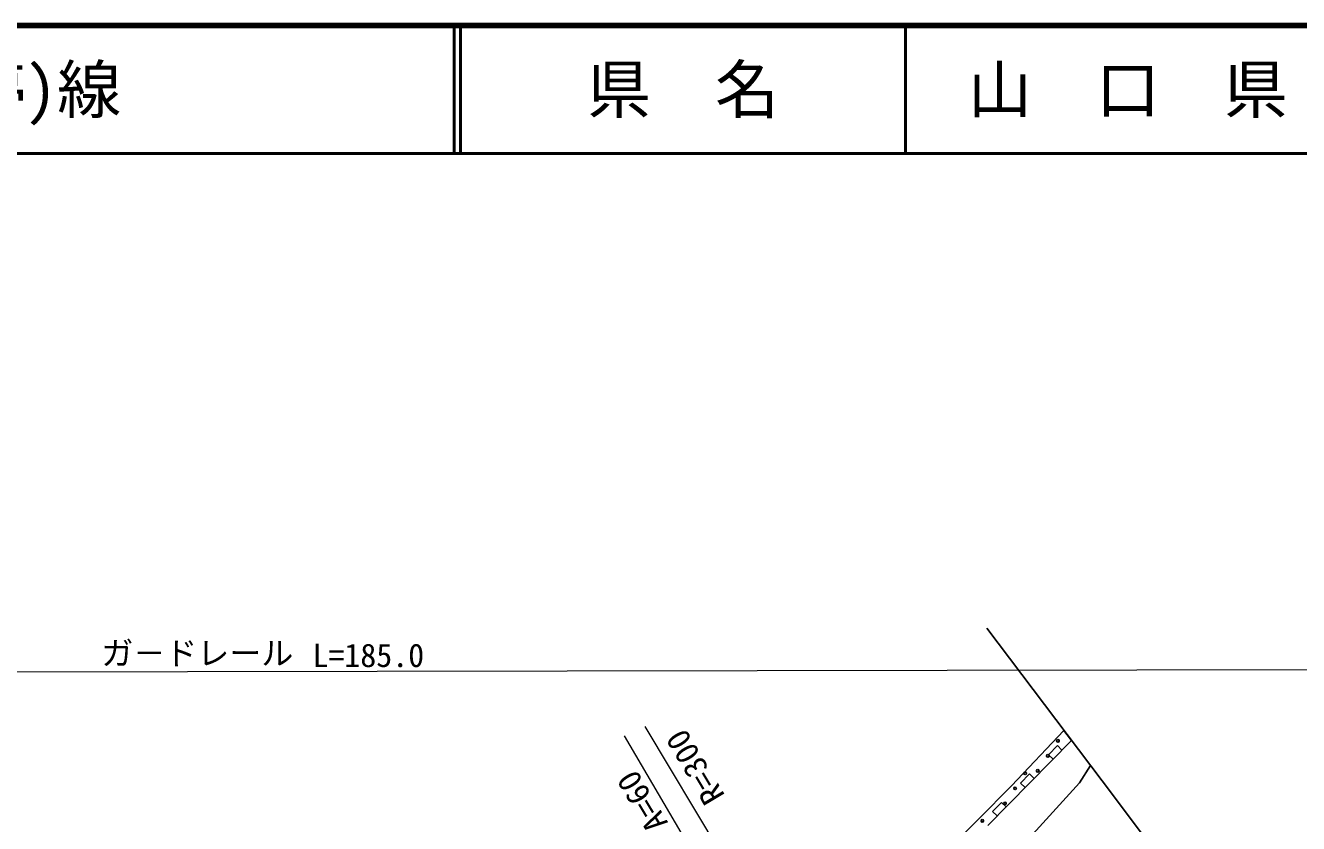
# Model space of a CAD drawing. Units: millimetres, scale not verified. Extents: x 40000 to 680000, y 20000 to 380000.
# Drawn here: x 264254 to 363711, y 317691 to 380000 of the extents above; entities that cross this region are included whole.
import ezdxf
from ezdxf.enums import TextEntityAlignment as Align

# ---------------------------------------------------------------- set-up
doc = ezdxf.new("R2010")
doc.units = ezdxf.units.MM
doc.header["$LTSCALE"] = 1000
for name, color, linetype, lineweight in [('S-BGD', 7, 'Continuous', 25), ('S-BMK-OTRS', 5, 'Continuous', 25), ('S-STR-HTXT', 7, 'Continuous', 13), ('S-TTL', 2, 'Continuous', 140), ('S-TTL-LINE', 7, 'Continuous', 50)]:
    doc.layers.add(name, color=color, linetype=linetype, lineweight=lineweight)
doc.layers.add('S-TTL-TXT', color=7, linetype='Continuous')
doc.styles.add('ＭＳ ゴシック', font='')
doc.styles.get('ＭＳ ゴシック').set_extended_font_data('MS Gothic')

msp = doc.modelspace()

# ---------------------------------------------------------------- linework, layer by layer
at = {"layer": 'S-BGD'}
for p, q in [((341279, 320639), (345382, 324963)), ((345382, 324963), (345973, 324179)), ((345970, 324176), (339431, 317531)), ((344874, 323775), (344173, 323062)), ((345231, 323424), (344874, 323775)), ((344173, 323062), (344529, 322712)), ((342695, 321560), (341994, 320848)), ((343051, 321209), (342695, 321560)), ((346608, 320868), (347459, 322209)), ((335608, 314926), (341279, 320639)), ((336128, 309411), (346608, 320868)), ((341994, 320848), (342350, 320497)), ((340515, 319345), (339814, 318633)), ((340871, 318995), (340515, 319345)), ((339814, 318633), (340170, 318282))]:
    msp.add_line(p, q, dxfattribs=at)
for centre in [(344915, 324149), (344126, 322977), (342354, 321613), (343336, 321804), (341565, 320441), (340775, 319268), (339004, 317904)]:
    msp.add_ellipse(centre, major_axis=(0, 100), ratio=0.99998, dxfattribs=at)
at = {"layer": 'S-BMK-OTRS'}
for p, q in [((349243, 319844), (339367, 332937)), ((352515, 315506), (349243, 319844))]:
    msp.add_line(p, q, dxfattribs=at)
at = {"layer": 'S-STR-HTXT'}
for p, q in [((193891, 329422), (381029, 329749)), ((330674, 295258), (312671, 325268)), ((328884, 294217), (311056, 324529))]:
    msp.add_line(p, q, dxfattribs=at)
at = {"layer": 'S-TTL'}
msp.add_line((680000, 380000), (40000, 380000), dxfattribs=at)
at = {"layer": 'S-TTL-LINE'}
for p, q in [((297750, 380000), (297750, 370000)), ((298250, 380000), (298250, 370000)), ((333000, 380000), (333000, 370000)), ((40000, 370000), (680000, 370000))]:
    msp.add_line(p, q, dxfattribs=at)

# ---------------------------------------------------------------- texts
at = {"layer": 'S-STR-HTXT', "style": 'ＭＳ ゴシック'}
for s, rotation, p in [('ガ－ドレール', 359.986, (270179, 329528)), ('L=185.0', 359.986, (286673, 329359)), ('R=300', 120.786, (319414, 320159)), ('A=60', 121.086, (314962, 318029))]:
    msp.add_text(s, height=1833, rotation=rotation, dxfattribs=at).set_placement(p, align=Align.BOTTOM_LEFT)
at = {"layer": 'S-TTL-TXT', "style": 'ＭＳ ゴシック'}
msp.add_text('一般県道久杉高水(停)線', height=3666, dxfattribs=at).set_placement((216734, 375000), align=Align.MIDDLE_LEFT)
for s, p in [('県\u3000名', (315625, 375000)), ('山\u3000口\u3000県', (350375, 375000))]:
    msp.add_text(s, height=3666, dxfattribs=at).set_placement(p, align=Align.MIDDLE_CENTER)

doc.saveas('drawing.dxf')
